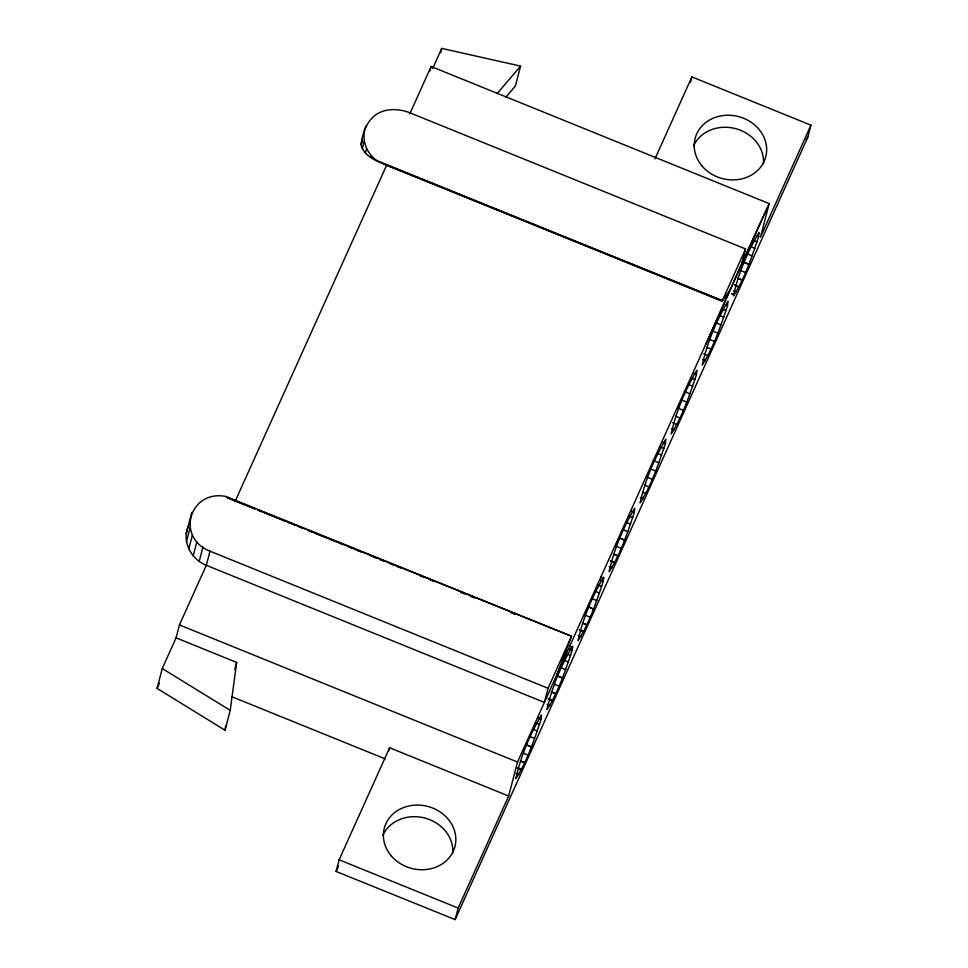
<?xml version="1.0" encoding="UTF-8"?>
<svg xmlns="http://www.w3.org/2000/svg" width="968" height="968" viewBox="0 0 968 968"><rect width="100%" height="100%" fill="white"/><g stroke="black" fill="none" stroke-linecap="round" stroke-linejoin="round"><path stroke-width="1.45" d="M556.975 674.478L571.519 636.23L225.762 496.415C189.486 489.53 175.498 537.688 210.008 551.179L206.329 565.3L179.443 624.929L176.079 637.851L162.249 668.537L157.07 688.417L225.048 730.247L225.641 725.758M225.048 730.247L230.227 710.367L236.64 662.415L176.079 637.851M541.124 719.212L541.487 715.05C529.968 734.409 520.663 756.577 515.908 778.526C527.512 760.521 534.324 739.479 541.124 719.212L538.317 718.075M572.197 650.266L572.56 646.104C561.041 665.476 551.736 687.631 546.981 709.58C558.584 691.588 565.397 670.534 572.197 650.266L569.39 649.129M603.27 581.32L603.633 577.158C592.114 596.53 582.809 618.697 578.053 640.635C589.645 622.642 596.469 601.6 603.27 581.32L600.462 580.195M634.342 512.387L634.705 508.224C623.174 527.584 613.869 549.751 609.114 571.701C620.718 553.696 627.542 532.654 634.342 512.387L631.535 511.249M758.622 236.615L758.985 232.453C747.465 251.825 738.16 273.98 733.405 295.93C745.009 277.925 751.821 256.883 758.622 236.615L755.814 235.478M665.415 443.441L665.815 439.182C654.247 458.626 644.918 480.806 640.15 502.852C651.694 484.774 658.615 463.757 665.415 443.441L662.608 442.303M696.476 374.495L696.887 370.236C685.32 389.68 675.991 411.872 671.211 433.906C682.767 415.829 689.688 394.823 696.476 374.495L693.681 373.358M727.549 305.561L727.96 301.302C716.393 320.747 707.063 342.926 702.284 364.972C713.84 346.895 720.761 325.877 727.549 305.561L724.754 304.424M308.235 530.258L571.519 636.23L548.069 688.284L544.391 702.393L206.329 565.3C190.514 559.189 180.496 539.406 189.522 523.99M365.964 125.985C360.895 138.436 365.964 153.307 377.084 160.664L722.285 300.661L722.128 301.266L384.465 164.318C375.1 160.688 363.593 155.424 361.088 144.692L362.286 140.106L361.088 144.692C362.819 130.619 368.711 115.603 383.473 111.066C391.52 108.67 400.026 109.432 407.927 112.01L745.59 248.957L741.911 263.078L705.49 344.935M186.219 533.9L191.809 512.399M186.437 541.741L190.115 527.62M188.712 549.183L192.39 535.062M193.201 555.898L196.879 541.778M199.251 561.198L202.929 547.089M362.298 148.757L364.271 141.195M365.408 153.017L366.545 148.648M234.788 669.517L236.64 662.415M370.514 157.348L371.022 155.352M429.998 70.809L431.123 66.502L769.185 203.607L760.437 237.208L810.93 125.174L691.89 76.908L654.949 158.873M440.634 52.659L441.735 48.4L520.578 66.102L515.399 85.995L505.623 97.465M336.09 871.454L339.127 859.79L389.62 747.756L508.66 796.035L458.166 908.069L455.166 919.6L336.09 871.454L338.558 865.985M388.858 750.672L389.62 747.756M690.486 82.268L691.89 76.908M508.66 796.035L517.517 762.034L769.185 203.607M455.166 919.6L807.82 137.105L810.93 125.174M235.067 501.521L386.692 165.08M409.742 113.934L431.123 66.502M432.623 68.631L441.735 48.4M157.07 688.417L159.478 683.081M745.59 248.957L722.285 300.661L384.465 164.318M741.911 263.078L767.636 207.055M806.126 139.61L807.82 137.105M722.128 301.266L729.327 291.005M497.104 93.654L520.578 66.102M601.031 577.291L603.838 578.38L601.031 577.243M569.958 646.237L572.766 647.326L569.958 646.188M731.735 293.703L734.543 294.829L731.772 293.643M255.02 508.841L227.008 497.576L245.194 504.957M257.827 509.967L305.44 529.133M754.266 240.693L757.073 241.819M750.636 246.658L754.846 248.365M747.889 254.173L752.1 255.879M744.573 262.618L748.784 264.325L743.327 261.808M741.21 270.762L745.42 272.456M737.846 278.397L742.057 280.103L737.931 278.215M734.688 285.233L738.886 286.939L734.76 285.076M733.55 290.763L736.358 291.9M723.253 309.47L726.06 310.607M719.611 315.495L723.81 317.201M715.376 322.61L720.979 324.885M713.549 331.419L717.748 333.125M708.733 339.09L714.336 341.365M706.773 347.331L710.984 349.037M703.7 353.925L707.898 355.631M702.514 359.564L705.321 360.701M690.777 377.847L694.988 379.553M688.538 384.441L692.749 386.147M684.303 391.544L689.906 393.819M682.476 400.353L686.675 402.059M677.66 408.024L683.263 410.299M675.7 416.276L679.911 417.982M672.627 422.871L676.838 424.577M671.453 428.497L674.248 429.635M659.716 446.792L663.915 448.499M657.466 453.387L661.676 455.093M653.231 460.49L658.845 462.764M650 468.73L655.602 471.005M646.588 476.97L652.19 479.245M644.64 485.222L648.838 486.928M642.958 492.385L645.765 493.523M640.38 497.443L643.175 498.58M628.583 515.896L632.782 517.59M626.356 522.43L630.555 524.124M623.61 529.944L627.808 531.65M618.891 537.821L624.493 540.083L619.036 537.579M615.527 545.952L621.129 548.227M613.567 554.168L617.765 555.862L613.639 553.986M610.409 561.004L614.607 562.711L610.481 560.847M609.271 566.534L612.066 567.671M597.51 584.829L601.709 586.535M595.284 591.363L599.482 593.069M592.537 598.889L596.748 600.583M587.818 606.755L593.432 609.029L587.963 606.525M584.454 614.898L590.056 617.173M582.494 623.102L586.693 624.808L582.567 622.92M579.336 629.938L583.535 631.644L579.409 629.793M578.198 635.468L580.994 636.605M248.002 506.082L254.995 508.926M257.791 510.063L261.989 511.757M264.784 512.895L271.79 515.738M274.585 516.864L285.778 521.413M288.573 522.538L295.567 525.382M298.374 526.519L302.573 528.213M308.163 530.488L312.361 532.194M315.157 533.332L326.349 537.869M329.156 538.995L336.15 541.838M338.945 542.975L343.144 544.669M348.746 546.944L352.933 548.65M355.74 549.788L361.33 552.05M369.728 555.463L376.721 558.294M379.529 559.431L383.715 561.125M389.317 563.4L393.516 565.106M396.311 566.244L400.51 567.938M420.1 575.887L424.299 577.594M429.889 579.856L434.087 581.562M460.671 592.343L464.87 594.049M470.472 596.312L474.671 598.018M511.043 612.768L515.242 614.474M566.437 653.775L570.648 655.469M564.211 660.309L568.422 662.015M561.464 667.823L565.675 669.529M556.757 675.7L562.36 677.975L556.903 675.458M554.785 684.412L558.996 686.118M210.008 551.179L548.069 688.284M551.421 692.047L555.62 693.754L551.494 691.866M548.263 698.884L552.462 700.59L548.336 698.727M547.126 704.414L549.933 705.551M535.365 722.721L539.575 724.415M533.138 729.255L537.349 730.949M530.391 736.769L534.602 738.475M525.684 744.646L531.287 746.909L525.83 744.404M523.712 753.346L527.923 755.052M520.348 760.993L524.559 762.687L520.433 760.812M179.443 624.929L517.517 762.034M517.19 767.83L521.389 769.536L517.263 767.672M516.053 773.359L518.86 774.497M231.715 696.67L385.179 758.864M339.127 859.79L458.166 908.069M162.249 668.537L230.227 710.367M382.856 835.348A36.481 32.029 14.3 0 1 424.529 817.96A36.481 32.029 14.3 0 1 452.746 853.195M693.572 145.926A36.481 32.029 14.3 0 1 735.232 128.538A36.481 32.029 14.3 0 1 763.45 163.786M391.314 855.93A36.481 32.029 14.6 0 0 453.351 851.066A36.481 32.029 14.6 0 0 414.195 805.182A36.481 32.029 14.6 0 0 391.314 855.93M702.139 166.109A36.481 32.029 14.6 0 0 764.163 161.257A36.481 32.029 14.6 0 0 725.008 115.361A36.481 32.029 14.6 0 0 702.139 166.109"/></g></svg>
